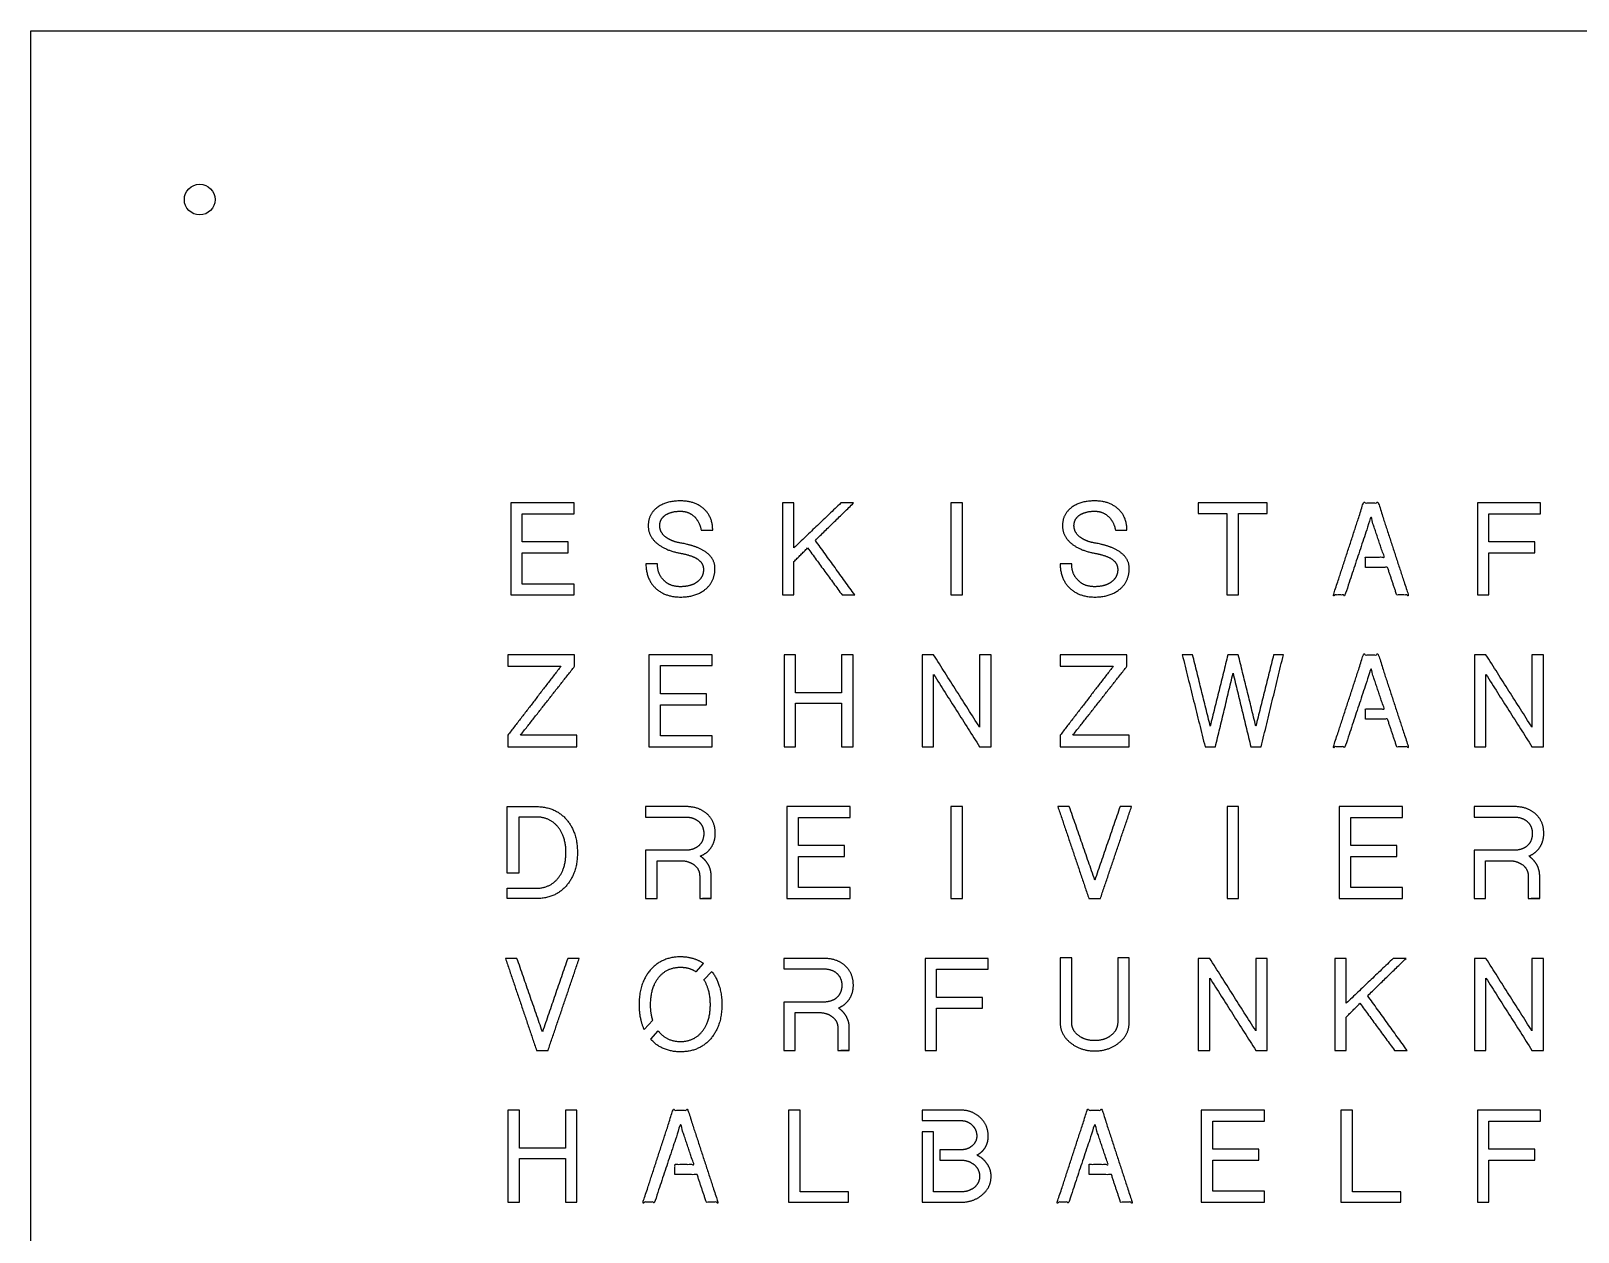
# Model space of a CAD drawing. Header units: millimetres. Extents: x -301 to 283, y -403 to 67.
# Drawn here: x -300.6 to 1.9, y -168 to 67 of the extents above; entities that cross this region are included whole.
import ezdxf

# ---------------------------------------------------------------- set-up
doc = ezdxf.new("R2010")
doc.units = ezdxf.units.MM
doc.layers.add('Kontur', color=12, linetype='Continuous', true_color=0xc80000)
doc.layers.add('text', color=5, linetype='Continuous', true_color=0x0000ff)

msp = doc.modelspace()

# ---------------------------------------------------------------- linework, layer by layer
at = {"layer": 'Kontur'}
msp.add_lwpolyline([(-300.59, 67.02), (169.41, 67.02), (169.41, -402.98), (-300.59, -402.98)], close=True, dxfattribs=at)
at = {"layer": 'text'}
for p, q in [((-170.51, -117.06), (-169.07, -115.45)), ((-168.99, -118.65), (-167.48, -116.97)), ((-180.68, -128.37), (-179.01, -126.51)), ((-179.41, -130.25), (-177.94, -128.61))]:
    msp.add_line(p, q, dxfattribs=at)
for points in [[(-172.64, -84.73), (-180.4, -84.73), (-180.4, -86.77), (-178.15, -86.77), (-172.64, -86.77)], [(-10.64, -84.73), (-18.4, -84.73), (-18.4, -86.77), (-16.15, -86.77), (-10.64, -86.77)], [(-172.64, -93.28), (-178.15, -93.28), (-180.4, -93.28), (-180.4, -102.73), (-178.15, -102.73), (-178.15, -95.32), (-173.53, -95.32)], [(-10.64, -93.28), (-16.15, -93.28), (-18.4, -93.28), (-18.4, -102.73), (-16.15, -102.73), (-16.15, -95.32), (-11.53, -95.32)], [(-169.83, -98.23), (-169.83, -102.73), (-167.58, -102.73), (-167.58, -98.23)], [(-7.83, -98.23), (-7.83, -102.73), (-5.58, -102.73), (-5.58, -98.23)], [(-167.58, -102.73), (-169.26, -102.73)], [(-5.58, -102.73), (-7.26, -102.73)], [(-145.64, -114.43), (-153.4, -114.43), (-153.4, -116.47), (-151.15, -116.47), (-145.64, -116.47)], [(-145.64, -122.98), (-151.15, -122.98), (-153.4, -122.98), (-153.4, -132.43), (-151.15, -132.43), (-151.15, -125.02), (-146.53, -125.02)], [(-142.83, -127.93), (-142.83, -132.43), (-140.58, -132.43), (-140.58, -127.93)], [(-140.58, -132.43), (-142.26, -132.43)]]:
    msp.add_lwpolyline(points, dxfattribs=at)
msp.add_circle((-267.59, 34.02), 3, dxfattribs=at)
for points, degree in [([(-194.4, -25.33), (-206.77, -25.33)], 1), ([(-206.77, -25.33), (-206.77, -43.33)], 1), ([(-194.4, -27.46), (-194.4, -25.33)], 1), ([(-151.41, -25.33), (-153.66, -25.33)], 1), ([(-153.66, -25.33), (-153.66, -43.33)], 1), ([(-142.21, -25.33), (-151.41, -34.12)], 1), ([(-151.41, -34.12), (-151.41, -25.33)], 1), ([(-147.21, -32.64), (-139.72, -25.33)], 1), ([(-139.72, -25.33), (-142.21, -25.33)], 1), ([(-118.46, -25.33), (-120.71, -25.33)], 1), ([(-120.71, -25.33), (-120.71, -43.33)], 1), ([(-118.46, -43.33), (-118.46, -25.33)], 1), ([(-58.84, -25.33), (-72.34, -25.33)], 1), ([(-72.34, -25.33), (-72.34, -27.37)], 1), ([(-58.84, -27.37), (-58.84, -25.33)], 1), ([(-5.4, -25.33), (-17.77, -25.33)], 1), ([(-17.77, -25.33), (-17.77, -43.33)], 1), ([(-5.4, -27.46), (-5.4, -25.33)], 1), ([(-204.52, -32.96), (-204.52, -27.46)], 1), ([(-204.52, -27.46), (-194.4, -27.46)], 1), ([(-170.92, -27.95), (-169.83, -28.98), (-169.53, -30.67)], 2), ([(-89.92, -27.95), (-88.83, -28.98), (-88.53, -30.67)], 2), ([(-72.34, -27.37), (-66.74, -27.37)], 1), ([(-66.74, -27.37), (-66.74, -43.33)], 1), ([(-64.49, -43.33), (-64.49, -27.37)], 1), ([(-64.49, -27.37), (-58.84, -27.37)], 1), ([(-15.52, -32.96), (-15.52, -27.46)], 1), ([(-15.52, -27.46), (-5.4, -27.46)], 1), ([(-195.52, -32.96), (-204.52, -32.96)], 1), ([(-195.52, -35.1), (-195.52, -32.96)], 1), ([(-169.53, -30.67), (-167.28, -30.67)], 1), ([(-139.51, -43.33), (-147.21, -32.64)], 1), ([(-88.53, -30.67), (-86.28, -30.67)], 1), ([(-6.52, -32.96), (-15.52, -32.96)], 1), ([(-6.52, -35.1), (-6.52, -32.96)], 1), ([(-204.52, -41.19), (-204.52, -35.1)], 1), ([(-204.52, -35.1), (-195.52, -35.1)], 1), ([(-151.41, -36.81), (-148.72, -34.12)], 1), ([(-148.72, -34.12), (-141.97, -43.33)], 1), ([(-15.52, -43.33), (-15.52, -35.1)], 1), ([(-15.52, -35.1), (-6.52, -35.1)], 1), ([(-178.09, -37.21), (-180.34, -37.21)], 1), ([(-176.84, -40.47), (-178.09, -39.26), (-178.09, -37.21)], 2), ([(-151.41, -43.33), (-151.41, -36.81)], 1), ([(-97.09, -37.21), (-99.34, -37.21)], 1), ([(-95.84, -40.47), (-97.09, -39.26), (-97.09, -37.21)], 2), ([(-194.4, -41.19), (-204.52, -41.19)], 1), ([(-194.4, -43.33), (-194.4, -41.19)], 1), ([(-206.77, -43.33), (-194.4, -43.33)], 1), ([(-153.66, -43.33), (-151.41, -43.33)], 1), ([(-141.97, -43.33), (-139.51, -43.33)], 1), ([(-120.71, -43.33), (-118.46, -43.33)], 1), ([(-66.74, -43.33), (-64.49, -43.33)], 1), ([(-17.77, -43.33), (-15.52, -43.33)], 1), ([(-194.28, -55.03), (-207.34, -55.03)], 1), ([(-207.34, -55.03), (-207.34, -57.28)], 1), ([(-207.34, -57.28), (-196.97, -57.28)], 1), ([(-196.97, -57.28), (-207.34, -70.78)], 1), ([(-204.88, -70.78), (-194.28, -57.28)], 1), ([(-194.28, -57.28), (-194.28, -55.03)], 1), ([(-167.4, -55.03), (-179.77, -55.03)], 1), ([(-179.77, -55.03), (-179.77, -73.03)], 1), ([(-177.52, -62.66), (-177.52, -57.16)], 1), ([(-177.52, -57.16), (-167.4, -57.16)], 1), ([(-167.4, -57.16), (-167.4, -55.03)], 1), ([(-151.09, -55.03), (-153.34, -55.03)], 1), ([(-153.34, -55.03), (-153.34, -73.03)], 1), ([(-151.09, -62.46), (-151.09, -55.03)], 1), ([(-139.84, -55.03), (-142.09, -55.03)], 1), ([(-142.09, -55.03), (-142.09, -62.46)], 1), ([(-139.84, -73.03), (-139.84, -55.03)], 1), ([(-124.09, -55.03), (-126.34, -55.03)], 1), ([(-126.34, -55.03), (-126.34, -73.03)], 1), ([(-115.09, -69.21), (-124.09, -55.03)], 1), ([(-112.84, -55.03), (-115.09, -55.03)], 1), ([(-115.09, -55.03), (-115.09, -69.21)], 1), ([(-112.84, -73.03), (-112.84, -55.03)], 1), ([(-86.28, -55.03), (-99.34, -55.03)], 1), ([(-99.34, -55.03), (-99.34, -57.28)], 1), ([(-99.34, -57.28), (-88.97, -57.28)], 1), ([(-88.97, -57.28), (-99.34, -70.78)], 1), ([(-96.88, -70.78), (-86.28, -57.28)], 1), ([(-86.28, -57.28), (-86.28, -55.03)], 1), ([(-75.47, -55.03), (-71.01, -73.03)], 1), ([(-73.44, -55.03), (-75.47, -55.03)], 1), ([(-70, -68.97), (-73.44, -55.03)], 1), ([(-66.55, -55.03), (-70, -68.97)], 1), ([(-64.52, -55.03), (-66.55, -55.03)], 1), ([(-61.08, -68.97), (-64.52, -55.03)], 1), ([(-57.61, -55.03), (-61.08, -68.97)], 1), ([(-60.04, -73.03), (-55.69, -55.03)], 1), ([(-55.69, -55.03), (-57.61, -55.03)], 1), ([(-16.09, -55.03), (-18.34, -55.03)], 1), ([(-18.34, -55.03), (-18.34, -73.03)], 1), ([(-7.09, -69.21), (-16.09, -55.03)], 1), ([(-4.84, -55.03), (-7.09, -55.03)], 1), ([(-7.09, -55.03), (-7.09, -69.21)], 1), ([(-4.84, -73.03), (-4.84, -55.03)], 1), ([(-124.09, -73.03), (-124.09, -58.87)], 1), ([(-124.09, -58.87), (-115.09, -73.03)], 1), ([(-68.98, -73.03), (-65.54, -58.64)], 1), ([(-65.54, -58.64), (-62.07, -73.03)], 1), ([(-16.09, -73.03), (-16.09, -58.87)], 1), ([(-16.09, -58.87), (-7.09, -73.03)], 1), ([(-168.52, -62.66), (-177.52, -62.66)], 1), ([(-168.52, -64.8), (-168.52, -62.66)], 1), ([(-142.09, -62.46), (-151.09, -62.46)], 1), ([(-177.52, -70.89), (-177.52, -64.8)], 1), ([(-177.52, -64.8), (-168.52, -64.8)], 1), ([(-151.09, -73.03), (-151.09, -64.47)], 1), ([(-151.09, -64.47), (-142.09, -64.47)], 1), ([(-142.09, -64.47), (-142.09, -73.03)], 1), ([(-207.34, -70.78), (-207.34, -73.03)], 1), ([(-193.84, -70.78), (-204.88, -70.78)], 1), ([(-193.84, -73.03), (-193.84, -70.78)], 1), ([(-167.4, -70.89), (-177.52, -70.89)], 1), ([(-167.4, -73.03), (-167.4, -70.89)], 1), ([(-99.34, -70.78), (-99.34, -73.03)], 1), ([(-85.84, -70.78), (-96.88, -70.78)], 1), ([(-85.84, -73.03), (-85.84, -70.78)], 1), ([(-207.34, -73.03), (-193.84, -73.03)], 1), ([(-179.77, -73.03), (-167.4, -73.03)], 1), ([(-153.34, -73.03), (-151.09, -73.03)], 1), ([(-142.09, -73.03), (-139.84, -73.03)], 1), ([(-126.34, -73.03), (-124.09, -73.03)], 1), ([(-115.09, -73.03), (-112.84, -73.03)], 1), ([(-99.34, -73.03), (-85.84, -73.03)], 1), ([(-71.01, -73.03), (-68.98, -73.03)], 1), ([(-62.07, -73.03), (-60.04, -73.03)], 1), ([(-18.34, -73.03), (-16.09, -73.03)], 1), ([(-7.09, -73.03), (-4.84, -73.03)], 1), ([(-207.44, -97.73), (-207.44, -84.73)], 1), ([(-207.44, -84.73), (-201.82, -84.73)], 1), ([(-201.82, -86.77), (-205.19, -86.77)], 1), ([(-205.19, -86.77), (-205.19, -97.73)], 1), ([(-201.82, -84.73), (-198.14, -84.73), (-195.95, -87.18)], 2), ([(-168.38, -86.18), (-169.97, -84.73), (-172.64, -84.73)], 2), ([(-172.64, -86.77), (-171.01, -86.77), (-170, -87.66)], 2), ([(-170, -87.66), (-169.03, -88.55), (-169.03, -90)], 2), ([(-166.78, -90), (-166.78, -87.6), (-168.38, -86.18)], 2), ([(-140.4, -84.73), (-152.77, -84.73)], 1), ([(-152.77, -84.73), (-152.77, -102.73)], 1), ([(-150.52, -92.36), (-150.52, -86.86)], 1), ([(-150.52, -86.86), (-140.4, -86.86)], 1), ([(-140.4, -86.86), (-140.4, -84.73)], 1), ([(-118.46, -84.73), (-120.71, -84.73)], 1), ([(-120.71, -84.73), (-120.71, -102.73)], 1), ([(-118.46, -102.73), (-118.46, -84.73)], 1), ([(-99.8, -84.73), (-93.73, -102.73)], 1), ([(-97.55, -84.73), (-99.8, -84.73)], 1), ([(-92.57, -99.11), (-97.55, -84.73)], 1), ([(-87.63, -84.73), (-92.57, -99.11)], 1), ([(-91.48, -102.73), (-85.38, -84.73)], 1), ([(-85.38, -84.73), (-87.63, -84.73)], 1), ([(-64.46, -84.73), (-66.71, -84.73)], 1), ([(-66.71, -84.73), (-66.71, -102.73)], 1), ([(-64.46, -102.73), (-64.46, -84.73)], 1), ([(-32.4, -84.73), (-44.77, -84.73)], 1), ([(-44.77, -84.73), (-44.77, -102.73)], 1), ([(-42.52, -92.36), (-42.52, -86.86)], 1), ([(-42.52, -86.86), (-32.4, -86.86)], 1), ([(-32.4, -86.86), (-32.4, -84.73)], 1), ([(-6.38, -86.18), (-7.97, -84.73), (-10.64, -84.73)], 2), ([(-10.64, -86.77), (-9.01, -86.77), (-8, -87.66)], 2), ([(-8, -87.66), (-7.03, -88.55), (-7.03, -90)], 2), ([(-4.78, -90), (-4.78, -87.6), (-6.38, -86.18)], 2), ([(-169.03, -90), (-169.03, -91.48), (-170, -92.39)], 2), ([(-167.55, -92.69), (-166.78, -91.48), (-166.78, -90)], 2), ([(-7.03, -90), (-7.03, -91.48), (-8, -92.39)], 2), ([(-5.55, -92.69), (-4.78, -91.48), (-4.78, -90)], 2), ([(-170, -92.39), (-171.01, -93.28), (-172.64, -93.28)], 2), ([(-169.71, -94.41), (-168.38, -93.9), (-167.55, -92.69)], 2), ([(-141.52, -92.36), (-150.52, -92.36)], 1), ([(-141.52, -94.5), (-141.52, -92.36)], 1), ([(-33.52, -92.36), (-42.52, -92.36)], 1), ([(-33.52, -94.5), (-33.52, -92.36)], 1), ([(-8, -92.39), (-9.01, -93.28), (-10.64, -93.28)], 2), ([(-7.71, -94.41), (-6.38, -93.9), (-5.55, -92.69)], 2), ([(-173.53, -95.32), (-172.05, -95.32), (-170.98, -96.09)], 2), ([(-170.98, -96.09), (-169.83, -96.92), (-169.83, -98.23)], 2), ([(-168.17, -96.06), (-168.73, -95.09), (-169.71, -94.41)], 2), ([(-167.58, -98.23), (-167.58, -97.1), (-168.17, -96.06)], 2), ([(-150.52, -100.59), (-150.52, -94.5)], 1), ([(-150.52, -94.5), (-141.52, -94.5)], 1), ([(-42.52, -100.59), (-42.52, -94.5)], 1), ([(-42.52, -94.5), (-33.52, -94.5)], 1), ([(-11.53, -95.32), (-10.05, -95.32), (-8.98, -96.09)], 2), ([(-8.98, -96.09), (-7.83, -96.92), (-7.83, -98.23)], 2), ([(-6.17, -96.06), (-6.73, -95.09), (-7.71, -94.41)], 2), ([(-5.58, -98.23), (-5.58, -97.1), (-6.17, -96.06)], 2), ([(-205.19, -97.73), (-207.44, -97.73)], 1), ([(-201.82, -100.71), (-199.18, -100.71), (-197.58, -98.82)], 2), ([(-207.44, -102.73), (-207.44, -100.71)], 1), ([(-207.44, -100.71), (-205.19, -100.71)], 1), ([(-201.82, -102.73), (-207.44, -102.73)], 1), ([(-205.19, -100.71), (-201.82, -100.71)], 1), ([(-195.95, -100.27), (-198.14, -102.73), (-201.82, -102.73)], 2), ([(-152.77, -102.73), (-140.4, -102.73)], 1), ([(-140.4, -100.59), (-150.52, -100.59)], 1), ([(-140.4, -102.73), (-140.4, -100.59)], 1), ([(-120.71, -102.73), (-118.46, -102.73)], 1), ([(-93.73, -102.73), (-91.48, -102.73)], 1), ([(-66.71, -102.73), (-64.46, -102.73)], 1), ([(-44.77, -102.73), (-32.4, -102.73)], 1), ([(-32.4, -100.59), (-42.52, -100.59)], 1), ([(-32.4, -102.73), (-32.4, -100.59)], 1), ([(-207.8, -114.43), (-201.73, -132.43)], 1), ([(-205.55, -114.43), (-207.8, -114.43)], 1), ([(-200.57, -128.81), (-205.55, -114.43)], 1), ([(-195.63, -114.43), (-200.57, -128.81)], 1), ([(-199.48, -132.43), (-193.38, -114.43)], 1), ([(-193.38, -114.43), (-195.63, -114.43)], 1), ([(-141.38, -115.88), (-142.97, -114.43), (-145.64, -114.43)], 2), ([(-113.4, -114.43), (-125.77, -114.43)], 1), ([(-125.77, -114.43), (-125.77, -132.43)], 1), ([(-113.4, -116.56), (-113.4, -114.43)], 1), ([(-97.09, -114.32), (-99.34, -114.32)], 1), ([(-99.34, -114.32), (-99.34, -126.93)], 1), ([(-97.09, -126.93), (-97.09, -114.32)], 1), ([(-85.84, -114.32), (-88.09, -114.32)], 1), ([(-88.09, -114.32), (-88.09, -126.93)], 1), ([(-85.84, -126.93), (-85.84, -114.32)], 1), ([(-70.09, -114.43), (-72.34, -114.43)], 1), ([(-72.34, -114.43), (-72.34, -132.43)], 1), ([(-61.09, -128.61), (-70.09, -114.43)], 1), ([(-58.84, -114.43), (-61.09, -114.43)], 1), ([(-61.09, -114.43), (-61.09, -128.61)], 1), ([(-58.84, -132.43), (-58.84, -114.43)], 1), ([(-43.41, -114.43), (-45.66, -114.43)], 1), ([(-45.66, -114.43), (-45.66, -132.43)], 1), ([(-34.21, -114.43), (-43.41, -123.22)], 1), ([(-43.41, -123.22), (-43.41, -114.43)], 1), ([(-39.21, -121.74), (-31.72, -114.43)], 1), ([(-31.72, -114.43), (-34.21, -114.43)], 1), ([(-16.09, -114.43), (-18.34, -114.43)], 1), ([(-18.34, -114.43), (-18.34, -132.43)], 1), ([(-7.09, -128.61), (-16.09, -114.43)], 1), ([(-4.84, -114.43), (-7.09, -114.43)], 1), ([(-7.09, -114.43), (-7.09, -128.61)], 1), ([(-4.84, -132.43), (-4.84, -114.43)], 1), ([(-145.64, -116.47), (-144.01, -116.47), (-143, -117.36)], 2), ([(-143, -117.36), (-142.03, -118.25), (-142.03, -119.7)], 2), ([(-139.78, -119.7), (-139.78, -117.3), (-141.38, -115.88)], 2), ([(-123.52, -122.06), (-123.52, -116.56)], 1), ([(-123.52, -116.56), (-113.4, -116.56)], 1), ([(-142.03, -119.7), (-142.03, -121.18), (-143, -122.09)], 2), ([(-140.55, -122.39), (-139.78, -121.18), (-139.78, -119.7)], 2), ([(-70.09, -132.43), (-70.09, -118.27)], 1), ([(-70.09, -118.27), (-61.09, -132.43)], 1), ([(-16.09, -132.43), (-16.09, -118.27)], 1), ([(-16.09, -118.27), (-7.09, -132.43)], 1), ([(-143, -122.09), (-144.01, -122.98), (-145.64, -122.98)], 2), ([(-142.71, -124.11), (-141.38, -123.6), (-140.55, -122.39)], 2), ([(-114.52, -122.06), (-123.52, -122.06)], 1), ([(-114.52, -124.2), (-114.52, -122.06)], 1), ([(-43.41, -125.91), (-40.72, -123.22)], 1), ([(-40.72, -123.22), (-33.97, -132.43)], 1), ([(-31.51, -132.43), (-39.21, -121.74)], 1), ([(-146.53, -125.02), (-145.05, -125.02), (-143.98, -125.79)], 2), ([(-143.98, -125.79), (-142.83, -126.62), (-142.83, -127.93)], 2), ([(-141.17, -125.76), (-141.73, -124.79), (-142.71, -124.11)], 2), ([(-140.58, -127.93), (-140.58, -126.8), (-141.17, -125.76)], 2), ([(-123.52, -132.43), (-123.52, -124.2)], 1), ([(-123.52, -124.2), (-114.52, -124.2)], 1), ([(-43.41, -132.43), (-43.41, -125.91)], 1), ([(-201.73, -132.43), (-199.48, -132.43)], 1), ([(-125.77, -132.43), (-123.52, -132.43)], 1), ([(-72.34, -132.43), (-70.09, -132.43)], 1), ([(-61.09, -132.43), (-58.84, -132.43)], 1), ([(-45.66, -132.43), (-43.41, -132.43)], 1), ([(-33.97, -132.43), (-31.51, -132.43)], 1), ([(-18.34, -132.43), (-16.09, -132.43)], 1), ([(-7.09, -132.43), (-4.84, -132.43)], 1), ([(-205.09, -144.13), (-207.34, -144.13)], 1), ([(-207.34, -144.13), (-207.34, -162.13)], 1), ([(-205.09, -151.56), (-205.09, -144.13)], 1), ([(-193.84, -144.13), (-196.09, -144.13)], 1), ([(-196.09, -144.13), (-196.09, -151.56)], 1), ([(-193.84, -162.13), (-193.84, -144.13)], 1), ([(-150.18, -144.13), (-152.43, -144.13)], 1), ([(-152.43, -144.13), (-152.43, -162.13)], 1), ([(-150.18, -160.11), (-150.18, -144.13)], 1), ([(-118.7, -144.13), (-126.34, -144.13)], 1), ([(-126.34, -144.13), (-126.34, -146.17)], 1), ([(-114.97, -145.58), (-116.54, -144.13), (-118.7, -144.13)], 2), ([(-59.4, -144.13), (-71.77, -144.13)], 1), ([(-71.77, -144.13), (-71.77, -162.13)], 1), ([(-59.4, -146.26), (-59.4, -144.13)], 1), ([(-42.18, -144.13), (-44.43, -144.13)], 1), ([(-44.43, -144.13), (-44.43, -162.13)], 1), ([(-42.18, -160.11), (-42.18, -144.13)], 1), ([(-5.4, -144.13), (-17.77, -144.13)], 1), ([(-17.77, -144.13), (-17.77, -162.13)], 1), ([(-5.4, -146.26), (-5.4, -144.13)], 1), ([(-126.34, -146.17), (-118.7, -146.17)], 1), ([(-113.4, -149.19), (-113.4, -147.06), (-114.97, -145.58)], 2), ([(-69.52, -151.76), (-69.52, -146.26)], 1), ([(-69.52, -146.26), (-59.4, -146.26)], 1), ([(-15.52, -151.76), (-15.52, -146.26)], 1), ([(-15.52, -146.26), (-5.4, -146.26)], 1), ([(-124.09, -148.37), (-126.34, -148.37)], 1), ([(-126.34, -148.37), (-126.34, -162.13)], 1), ([(-124.09, -151.88), (-124.09, -148.37)], 1), ([(-116.57, -151.11), (-117.46, -151.88), (-118.7, -151.88)], 2), ([(-115.65, -149.19), (-115.65, -150.34), (-116.57, -151.11)], 2), ([(-113.99, -151.41), (-113.4, -150.4), (-113.4, -149.19)], 2), ([(-196.09, -151.56), (-205.09, -151.56)], 1), ([(-205.09, -162.13), (-205.09, -153.57)], 1), ([(-205.09, -153.57), (-196.09, -153.57)], 1), ([(-196.09, -153.57), (-196.09, -162.13)], 1), ([(-124.09, -160.11), (-124.09, -151.88)], 1), ([(-118.7, -151.88), (-122.89, -151.88)], 1), ([(-122.89, -151.88), (-122.89, -153.9)], 1), ([(-122.89, -153.9), (-118.7, -153.9)], 1), ([(-118.7, -153.9), (-117.25, -153.9), (-116.18, -154.78)], 2), ([(-115.65, -152.92), (-114.61, -152.42), (-113.99, -151.41)], 2), ([(-113.64, -154.61), (-114.38, -153.51), (-115.65, -152.92)], 2), ([(-60.52, -151.76), (-69.52, -151.76)], 1), ([(-69.52, -159.99), (-69.52, -153.9)], 1), ([(-69.52, -153.9), (-60.52, -153.9)], 1), ([(-60.52, -153.9), (-60.52, -151.76)], 1), ([(-6.52, -151.76), (-15.52, -151.76)], 1), ([(-15.52, -162.13), (-15.52, -153.9)], 1), ([(-15.52, -153.9), (-6.52, -153.9)], 1), ([(-6.52, -153.9), (-6.52, -151.76)], 1), ([(-116.18, -154.78), (-115.09, -155.7), (-115.09, -157.06)], 2), ([(-115.09, -157.06), (-115.09, -158.4), (-116.18, -159.28)], 2), ([(-114.61, -160.71), (-112.84, -159.25), (-112.84, -157.06)], 2), ([(-112.84, -157.06), (-112.84, -155.73), (-113.64, -154.61)], 2), ([(-140.74, -160.11), (-150.18, -160.11)], 1), ([(-140.74, -162.13), (-140.74, -160.11)], 1), ([(-118.7, -160.11), (-124.09, -160.11)], 1), ([(-116.18, -159.28), (-117.25, -160.11), (-118.7, -160.11)], 2), ([(-59.4, -159.99), (-69.52, -159.99)], 1), ([(-59.4, -162.13), (-59.4, -159.99)], 1), ([(-32.74, -160.11), (-42.18, -160.11)], 1), ([(-32.74, -162.13), (-32.74, -160.11)], 1), ([(-207.34, -162.13), (-205.09, -162.13)], 1), ([(-196.09, -162.13), (-193.84, -162.13)], 1), ([(-152.43, -162.13), (-140.74, -162.13)], 1), ([(-126.34, -162.13), (-118.7, -162.13)], 1), ([(-118.7, -162.13), (-116.33, -162.13), (-114.61, -160.71)], 2), ([(-71.77, -162.13), (-59.4, -162.13)], 1), ([(-44.43, -162.13), (-32.74, -162.13)], 1), ([(-17.77, -162.13), (-15.52, -162.13)], 1)]:
    msp.add_open_spline(points, degree=degree, dxfattribs=at)
for points, degree, knots in [([(-167.28, -30.67), (-167.28, -28.06), (-169, -26.5), (-170.71, -24.93), (-173.59, -24.93), (-176.46, -24.93), (-178.18, -26.26), (-179.89, -27.59), (-179.89, -29.78), (-179.89, -31.94), (-177.94, -33.42), (-176.22, -34.7), (-173.59, -35.17), (-171.6, -35.53), (-170.54, -36.12), (-169.09, -36.95), (-169.09, -38.34), (-169.09, -39.88), (-170.33, -40.79), (-171.54, -41.71), (-173.59, -41.71), (-175.63, -41.71), (-176.84, -40.47)], 2, [-25, -25, -25, -24, -24, -23, -23, -22, -22, -21, -21, -20, -20, -19, -19, -18, -18, -17, -17, -16, -16, -15, -15, -14, -14, -14]), ([(-176.37, -32.06), (-177.64, -31.14), (-177.64, -29.78), (-177.64, -28.48), (-176.55, -27.71), (-175.42, -26.94), (-173.59, -26.94), (-172.05, -26.94), (-170.92, -27.95)], 2, [-31, -31, -31, -30, -30, -29, -29, -28, -28, -27, -27, -27]), ([(-86.28, -30.67), (-86.28, -28.06), (-88, -26.5), (-89.71, -24.93), (-92.59, -24.93), (-95.46, -24.93), (-97.18, -26.26), (-98.89, -27.59), (-98.89, -29.78), (-98.89, -31.94), (-96.94, -33.42), (-95.22, -34.7), (-92.59, -35.17), (-90.6, -35.53), (-89.54, -36.12), (-88.09, -36.95), (-88.09, -38.34), (-88.09, -39.88), (-89.33, -40.79), (-90.54, -41.71), (-92.59, -41.71), (-94.63, -41.71), (-95.84, -40.47)], 2, [-25, -25, -25, -24, -24, -23, -23, -22, -22, -21, -21, -20, -20, -19, -19, -18, -18, -17, -17, -16, -16, -15, -15, -14, -14, -14]), ([(-95.37, -32.06), (-96.64, -31.14), (-96.64, -29.78), (-96.64, -28.48), (-95.55, -27.71), (-94.42, -26.94), (-92.59, -26.94), (-91.05, -26.94), (-89.92, -27.95)], 2, [-31, -31, -31, -30, -30, -29, -29, -28, -28, -27, -27, -27]), ([(-39.66, -37.94), (-35.33, -37.94), (-33.52, -43.33), (-31.27, -43.33), (-37.14, -25.33), (-40.04, -25.33), (-45.9, -43.33), (-43.65, -43.33), (-38.59, -28.14), (-35.98, -35.92), (-39.66, -35.92), (-39.66, -37.94)], 1, [0, 0, 4.334793, 10.017539, 12.267539, 31.197969, 34.099285, 53.029715, 55.279715, 71.288842, 79.499327, 83.182804, 85.195962, 85.195962]), ([(-180.34, -37.21), (-180.34, -40.17), (-178.5, -41.95), (-176.64, -43.73), (-173.59, -43.73), (-170.54, -43.73), (-168.67, -42.19), (-166.84, -40.68), (-166.84, -38.13), (-166.84, -36), (-169, -34.7), (-170.66, -33.66), (-173.59, -33.16), (-175.3, -32.86), (-176.37, -32.06)], 2, [-38, -38, -38, -37, -37, -36, -36, -35, -35, -34, -34, -33, -33, -32, -32, -31, -31, -31]), ([(-99.34, -37.21), (-99.34, -40.17), (-97.5, -41.95), (-95.64, -43.73), (-92.59, -43.73), (-89.54, -43.73), (-87.67, -42.19), (-85.84, -40.68), (-85.84, -38.13), (-85.84, -36), (-88, -34.7), (-89.66, -33.66), (-92.59, -33.16), (-94.3, -32.86), (-95.37, -32.06)], 2, [-38, -38, -38, -37, -37, -36, -36, -35, -35, -34, -34, -33, -33, -32, -32, -31, -31, -31]), ([(-39.66, -67.64), (-35.33, -67.64), (-33.52, -73.03), (-31.27, -73.03), (-37.14, -55.03), (-40.04, -55.03), (-45.9, -73.03), (-43.65, -73.03), (-38.59, -57.84), (-35.98, -65.62), (-39.66, -65.62), (-39.66, -67.64)], 1, [0, 0, 4.334793, 10.017539, 12.267539, 31.197969, 34.099285, 53.029715, 55.279715, 71.288842, 79.499327, 83.182804, 85.195962, 85.195962]), ([(-197.58, -98.82), (-195.98, -96.89), (-195.98, -93.73), (-195.98, -90.56), (-197.58, -88.66), (-199.18, -86.77), (-201.82, -86.77)], 2, [11.871711, 11.871711, 11.871711, 12.871711, 12.871711, 13.871711, 13.871711, 14.871711, 14.871711, 14.871711]), ([(-195.95, -87.18), (-193.73, -89.64), (-193.73, -93.73), (-193.73, -97.81), (-195.95, -100.27)], 2, [2.5625, 2.5625, 2.5625, 3.5625, 3.5625, 4.5625, 4.5625, 4.5625]), ([(-169.07, -115.45), (-170.94, -114.14), (-173.57, -114.14), (-177.24, -114.14), (-179.46, -116.69), (-181.68, -119.27), (-181.68, -123.5), (-181.68, -126.31), (-180.68, -128.37)], 2, [16.400524, 16.400524, 16.400524, 17.117298, 17.117298, 18.117298, 18.117298, 19.117298, 19.117298, 19.790221, 19.790221, 19.790221]), ([(-179.01, -126.51), (-179.43, -125.17), (-179.43, -123.5), (-179.43, -120.15), (-177.84, -118.17), (-176.24, -116.16), (-173.57, -116.16), (-171.81, -116.16), (-170.51, -117.06)], 2, [22.284218, 22.284218, 22.284218, 22.798417, 22.798417, 23.798417, 23.798417, 24.798417, 24.798417, 25.4669, 25.4669, 25.4669]), ([(-167.48, -116.97), (-165.49, -119.49), (-165.49, -123.5), (-165.49, -127.67), (-167.71, -130.19), (-169.9, -132.71), (-173.57, -132.71), (-177.2, -132.71), (-179.41, -130.25)], 2, [16.392527, 16.392527, 16.392527, 17.338758, 17.338758, 18.338758, 18.338758, 19.338758, 19.338758, 20.327135, 20.327135, 20.327135]), ([(-177.94, -128.61), (-177.89, -128.68), (-177.84, -128.74), (-176.24, -130.69), (-173.57, -130.69), (-170.94, -130.69), (-169.34, -128.74), (-167.74, -126.76), (-167.74, -123.5), (-167.74, -120.54), (-168.99, -118.65)], 2, [22.531812, 22.531812, 22.531812, 22.564447, 22.564447, 23.564447, 23.564447, 24.564447, 24.564447, 25.564447, 25.564447, 26.447871, 26.447871, 26.447871]), ([(-99.34, -126.93), (-99.34, -129.39), (-97.26, -130.99), (-95.31, -132.53), (-92.59, -132.53), (-89.86, -132.53), (-87.91, -130.99), (-85.84, -129.39), (-85.84, -126.93)], 2, [-18, -18, -18, -17, -17, -16, -16, -15, -15, -14, -14, -14]), ([(-88.09, -126.93), (-88.09, -128.53), (-89.48, -129.57), (-90.78, -130.52), (-92.59, -130.52), (-94.39, -130.52), (-95.7, -129.57), (-97.09, -128.53), (-97.09, -126.93)], 2, [-11, -11, -11, -10, -10, -9, -9, -8, -8, -7, -7, -7]), ([(-174.66, -156.74), (-170.33, -156.74), (-168.52, -162.13), (-166.27, -162.13), (-172.14, -144.13), (-175.04, -144.13), (-180.9, -162.13), (-178.65, -162.13), (-173.59, -146.94), (-170.98, -154.72), (-174.66, -154.72), (-174.66, -156.74)], 1, [0, 0, 4.334793, 10.017539, 12.267539, 31.197969, 34.099285, 53.029715, 55.279715, 71.288842, 79.499327, 83.182804, 85.195962, 85.195962]), ([(-93.66, -156.74), (-89.33, -156.74), (-87.52, -162.13), (-85.27, -162.13), (-91.14, -144.13), (-94.04, -144.13), (-99.9, -162.13), (-97.65, -162.13), (-92.59, -146.94), (-89.98, -154.72), (-93.66, -154.72), (-93.66, -156.74)], 1, [0, 0, 4.334793, 10.017539, 12.267539, 31.197969, 34.099285, 53.029715, 55.279715, 71.288842, 79.499327, 83.182804, 85.195962, 85.195962]), ([(-118.7, -146.17), (-117.43, -146.17), (-116.54, -147.06), (-115.65, -147.95), (-115.65, -149.19)], 2, [20.983187, 20.983187, 20.983187, 21.983187, 21.983187, 22.983187, 22.983187, 22.983187])]:
    msp.add_open_spline(points, degree=degree, knots=knots, dxfattribs=at)

doc.saveas('drawing.dxf')
